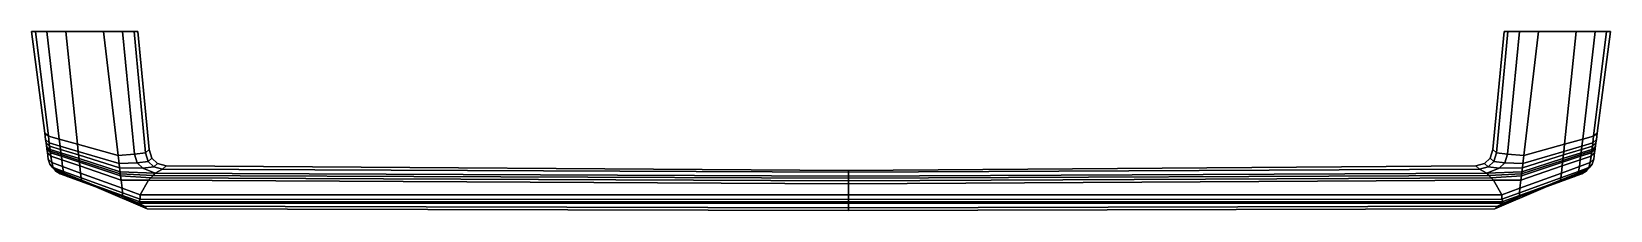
# Model space of a CAD drawing. Extents: x -119 to 119, y -27 to 0.
import ezdxf

# ---------------------------------------------------------------- set-up
doc = ezdxf.new("R2010")
doc.units = 0
doc.layers.add('METAL', color=80, linetype='CONTINUOUS')

msp = doc.modelspace()

# ---------------------------------------------------------------- meshes
at = {"layer": 'METAL'}
mesh = msp.add_polyface(dxfattribs=at)
corners = [(-113.83, 0, 0.11), (-113.83, 0, -5), (-116.71, 0, -4.4), (-116.71, 0, 0.11), (-108.14, 0, -5), (-105.94, -18.64, -5), (-112.07, -16.94, -5), (-113.83, 0, -5), (-105.8, -19.88, -5), (-111.96, -18.03, -5), (-114.82, -16.2, -4.4), (-116.71, 0, -4.4), (-116.47, -15.76, -2.6), (-118.43, 0, -2.6), (-117.01, -15.28, 0.11), (-119, 0, 0.11), (-114.63, -17.74, -4.4), (-114.57, -18.26, -4.4), (-116.21, -17.74, -2.6), (-116.28, -17.25, -2.6), (-116.75, -17.23, 0.11), (-116.81, -16.74, 0.11), (-114.7, -17.23, -4.4), (-116.34, -16.75, -2.6), (-116.88, -16.25, 0.11), (-116.15, -18.24, -2.6), (-116.08, -18.73, -2.6), (-116.62, -18.21, 0.11), (-116.69, -17.72, 0.11), (-116.18, -17.99, -2.6), (-116.72, -17.48, 0.11), (-114.54, -18.52, -4.4), (-111.9, -18.57, -5), (-113.83, 0, 5.22), (-116.71, 0, 4.62), (-112.07, -16.94, 5.22), (-105.94, -18.64, 5.22), (-108.14, 0, 5.22), (-113.83, 0, 5.22), (-111.96, -18.03, 5.22), (-105.8, -19.88, 5.22), (-114.82, -16.2, 4.62), (-116.71, 0, 4.62), (-116.47, -15.76, 2.82), (-118.43, 0, 2.82), (-114.63, -17.74, 4.62), (-116.28, -17.25, 2.82), (-116.21, -17.74, 2.82), (-114.57, -18.26, 4.62), (-114.7, -17.23, 4.62), (-116.34, -16.75, 2.82), (-116.15, -18.24, 2.82), (-116.08, -18.73, 2.82), (-114.54, -18.52, 4.62), (-116.18, -17.99, 2.82), (-114.51, -18.77, 4.62), (-111.9, -18.57, 5.22), (-108.14, 0, -5), (-108.14, 0, 0.11), (-108.14, 0, 5.22), (-119, 0, 0.11), (-118.43, 0, 2.82), (-118.43, 0, -2.6)]
mesh.append_faces([[corners[k] for k in face] for face in [(0, 1, 2, 3), (4, 5, 6, 7), (5, 8, 9, 6), (10, 11, 7, 6), (12, 13, 11, 10), (14, 15, 13, 12), (16, 17, 18, 19), (19, 18, 20, 21), (6, 9, 22, 10), (10, 22, 23, 12), (12, 23, 24, 14), (25, 26, 27, 28), (29, 25, 28, 30), (17, 31, 29, 18), (18, 29, 30, 20), (9, 32, 16, 22), (22, 16, 19, 23), (23, 19, 21, 24), (33, 0, 34, 34), (0, 3, 34, 34), (35, 36, 37, 38), (36, 35, 39, 40), (41, 35, 38, 42), (43, 41, 42, 44), (14, 43, 44, 15), (45, 46, 47, 48), (46, 21, 20, 47), (35, 41, 49, 39), (41, 43, 50, 49), (43, 14, 24, 50), (51, 28, 27, 52), (53, 54, 51, 55), (54, 30, 28, 51), (48, 47, 54, 53), (47, 20, 30, 54), (39, 49, 45, 56), (49, 50, 46, 45), (50, 24, 21, 46), (57, 1, 0, 58), (58, 0, 33, 59), (34, 3, 60, 61), (60, 3, 2, 62)]])
mesh = msp.add_polyface(dxfattribs=at)
corners = [(-103.54, 0, -2.6), (-101.79, -18.24, -2.6), (-103.45, -18.45, -4.4), (-105.27, 0, -4.4), (-105.26, -24.69, -4.41), (-105.31, -24.81, -3.66), (-111.35, -22.61, -3.66), (-111.43, -22.45, -4.41), (-102.77, -25.6, -3.85), (-102.83, -25.82, -3.17), (-105.27, -24.28, -4.85), (-111.52, -22.01, -4.85), (-105.35, -23.58, -5), (-111.61, -21.29, -5), (-102.62, -25.25, -4.26), (-102.63, -24.56, -4.4), (-105.94, -18.64, -5), (-108.14, 0, -5), (-102.21, -20.57, -4.21), (-100.34, -21.31, -3.75), (-105.65, -21.11, -5), (-105.72, -20.49, -5), (-111.81, -19.39, -5), (-111.84, -19.12, -5), (-105.61, -21.42, -5), (-111.72, -20.2, -5), (-105.5, -22.35, -5), (-101.36, -22.38, -4.39), (-103.06, -19.74, -4.4), (-105.8, -19.88, -5), (-111.78, -19.66, -5), (-105.57, -21.73, -5), (-101.02, -22.02, -4.18), (-111.9, -18.57, -5), (-103.54, 0, 2.82), (-105.27, 0, 4.62), (-103.45, -18.45, 4.62), (-101.79, -18.24, 2.82), (-105.26, -24.69, 4.63), (-111.43, -22.45, 4.63), (-111.35, -22.61, 3.89), (-105.31, -24.81, 3.89), (-102.77, -25.6, 4.07), (-102.83, -25.82, 3.39), (-105.27, -24.28, 5.07), (-111.52, -22.01, 5.07), (-105.35, -23.58, 5.22), (-111.61, -21.29, 5.22), (-102.62, -25.25, 4.49), (-102.63, -24.56, 4.62), (-105.94, -18.64, 5.22), (-108.14, 0, 5.22), (-102.21, -20.57, 4.44), (-105.72, -20.49, 5.22), (-105.65, -21.11, 5.22), (-100.34, -21.31, 3.98), (-111.81, -19.39, 5.22), (-105.61, -21.42, 5.22), (-111.84, -19.12, 5.22), (-111.9, -18.57, 5.22), (-105.8, -19.88, 5.22), (-111.96, -18.03, 5.22), (-105.5, -22.35, 5.22), (-111.72, -20.2, 5.22), (-101.36, -22.38, 4.61), (-103.06, -19.74, 4.62), (-105.57, -21.73, 5.22), (-111.78, -19.66, 5.22), (-101.02, -22.02, 4.4), (-103.54, 0, -2.6), (-105.27, 0, -4.4), (-105.27, 0, 0.11), (-103.54, 0, 0.11), (-105.27, 0, 4.62), (-103.54, 0, 2.82), (-108.14, 0, 0.11), (-108.14, 0, 5.22), (-108.14, 0, -5), (-102.97, 0, 0.11)]
mesh.append_faces([[corners[k] for k in face] for face in [(0, 1, 2, 3), (4, 5, 6, 7), (8, 9, 5, 4), (10, 4, 7, 11), (12, 10, 11, 13), (14, 8, 4, 10), (15, 14, 10, 12), (16, 17, 3, 2), (18, 19, 20, 21), (22, 23, 20, 24), (13, 25, 26, 12), (26, 27, 15, 12), (2, 28, 29, 16), (25, 30, 31, 26), (31, 32, 27, 26), (30, 22, 24, 31), (23, 33, 21, 20), (18, 21, 29, 28), (34, 35, 36, 37), (38, 39, 40, 41), (42, 38, 41, 43), (44, 45, 39, 38), (46, 47, 45, 44), (48, 44, 38, 42), (49, 46, 44, 48), (50, 36, 35, 51), (52, 53, 54, 55), (56, 57, 54, 58), (59, 53, 60, 61), (47, 46, 62, 63), (62, 46, 49, 64), (36, 50, 60, 65), (63, 62, 66, 67), (66, 62, 64, 68), (67, 66, 57, 56), (58, 54, 53, 59), (52, 65, 60, 53), (69, 70, 71, 72), (71, 73, 74, 72), (73, 71, 75, 76), (75, 71, 70, 77), (69, 72, 78, 78)]])
mesh = msp.add_polyface(dxfattribs=at)
corners = [(-105.31, -24.81, -3.66), (-102.83, -25.82, -3.17), (-101.98, -26.29, -1.94), (-101.56, -26.68, 0.11), (-102.97, 0, 0.11), (-101.24, -17.74, 0.11), (-101.79, -18.24, -2.6), (-103.54, 0, -2.6), (4.22, -25.84, -3.06), (4.22, -26.53, -1.84), (-102.77, -25.6, -3.85), (4.22, -25.63, -3.75), (-102.62, -25.25, -4.26), (4.22, -25.28, -4.16), (-102.63, -24.56, -4.4), (4.22, -24.59, -4.3), (-101.36, -22.38, -4.39), (4.22, -22.94, -4.3), (4.22, -21.75, -3.45), (-100.34, -21.31, -3.75), (-99.26, -20.73, -2.58), (4.22, -21.15, -2.5), (-98.72, -20.23, 0.11), (4.22, -20.89, 0.11), (4.22, -26.91, 0.11), (-100.02, -19.87, 0.11), (-100.56, -20.36, -2.59), (-101.4, -19.53, -2.59), (-102.21, -20.57, -4.21), (-103.06, -19.74, -4.4), (-103.45, -18.45, -4.4), (-100.86, -19.04, 0.11), (-101.02, -22.02, -4.18), (4.22, -22.44, -4.19), (-100.68, -21.66, -3.96), (4.22, -22.04, -3.91), (-105.61, -21.42, -5), (-105.57, -21.73, -5), (-105.65, -21.11, -5), (-101.98, -26.29, 2.16), (-102.83, -25.82, 3.39), (-105.31, -24.81, 3.89), (-103.54, 0, 2.82), (-101.79, -18.24, 2.82), (4.22, -26.53, 2.07), (4.22, -25.84, 3.29), (-102.77, -25.6, 4.07), (4.22, -25.63, 3.97), (-102.62, -25.25, 4.49), (4.22, -25.28, 4.39), (-102.63, -24.56, 4.62), (4.22, -24.59, 4.52), (-101.36, -22.38, 4.61), (4.22, -22.94, 4.52), (-99.26, -20.73, 2.8), (-100.34, -21.31, 3.98), (4.22, -21.75, 3.68), (4.22, -21.15, 2.73), (-100.56, -20.36, 2.81), (-101.4, -19.53, 2.82), (-103.06, -19.74, 4.62), (-102.21, -20.57, 4.44), (-103.45, -18.45, 4.62), (-101.02, -22.02, 4.4), (4.22, -22.44, 4.41), (-100.68, -21.66, 4.19), (4.22, -22.04, 4.13), (-105.61, -21.42, 5.22), (-105.57, -21.73, 5.22), (-105.65, -21.11, 5.22), (-103.54, 0, 0.11), (-103.54, 0, 2.82), (-102.97, 0, 0.11)]
mesh.append_faces([[corners[k] for k in face] for face in [(0, 1, 2, 3), (4, 5, 6, 7), (2, 1, 8, 9), (8, 1, 10, 11), (11, 10, 12, 13), (13, 12, 14, 15), (15, 14, 16, 17), (18, 19, 20, 21), (21, 20, 22, 23), (3, 2, 9, 24), (25, 22, 20, 26), (27, 26, 28, 29), (6, 27, 29, 30), (31, 25, 26, 27), (5, 31, 27, 6), (20, 19, 28, 26), (17, 16, 32, 33), (33, 32, 34, 35), (35, 34, 19, 18), (36, 34, 32, 37), (38, 19, 34, 36), (39, 40, 41, 3), (4, 42, 43, 5), (39, 44, 45, 40), (46, 40, 45, 47), (48, 46, 47, 49), (50, 48, 49, 51), (52, 50, 51, 53), (54, 55, 56, 57), (3, 24, 44, 39), (25, 58, 54, 22), (59, 60, 61, 58), (43, 62, 60, 59), (31, 59, 58, 25), (5, 43, 59, 31), (54, 58, 61, 55), (63, 52, 53, 64), (65, 63, 64, 66), (55, 65, 66, 56), (67, 68, 63, 65), (69, 67, 65, 55), (70, 71, 72, 72)]])
mesh = msp.add_polyface(dxfattribs=at)
corners = [(102.17, -26.29, -1.94), (103.02, -25.82, -3.17), (105.5, -24.81, -3.66), (101.76, -26.68, 0.11), (103.17, 0, 0.11), (103.73, 0, -2.6), (101.98, -18.24, -2.6), (101.43, -17.74, 0.11), (4.22, -26.53, -1.84), (4.22, -25.84, -3.06), (4.22, -25.63, -3.75), (102.96, -25.6, -3.85), (4.22, -25.28, -4.16), (102.81, -25.25, -4.26), (4.22, -24.59, -4.3), (102.82, -24.56, -4.4), (4.22, -22.94, -4.3), (101.55, -22.38, -4.39), (4.22, -21.75, -3.45), (4.22, -21.15, -2.5), (99.46, -20.73, -2.58), (100.53, -21.31, -3.75), (4.22, -20.89, 0.11), (98.91, -20.23, 0.11), (4.22, -26.91, 0.11), (100.21, -19.87, 0.11), (100.75, -20.36, -2.59), (101.59, -19.53, -2.59), (103.25, -19.74, -4.4), (102.4, -20.57, -4.21), (103.64, -18.45, -4.4), (101.05, -19.04, 0.11), (4.22, -22.44, -4.19), (101.21, -22.02, -4.18), (4.22, -22.04, -3.91), (100.87, -21.66, -3.96), (105.84, -21.11, -5), (105.8, -21.42, -5), (105.5, -24.81, 3.89), (103.02, -25.82, 3.39), (102.17, -26.29, 2.16), (101.98, -18.24, 2.82), (103.73, 0, 2.82), (4.22, -25.84, 3.29), (4.22, -26.53, 2.07), (102.96, -25.6, 4.07), (4.22, -25.63, 3.97), (102.81, -25.25, 4.49), (4.22, -25.28, 4.39), (102.82, -24.56, 4.62), (4.22, -24.59, 4.52), (101.55, -22.38, 4.61), (4.22, -22.94, 4.52), (99.46, -20.73, 2.8), (4.22, -21.15, 2.73), (4.22, -21.75, 3.68), (100.53, -21.31, 3.98), (100.75, -20.36, 2.81), (101.59, -19.53, 2.82), (102.4, -20.57, 4.44), (103.25, -19.74, 4.62), (103.64, -18.45, 4.62), (101.21, -22.02, 4.4), (4.22, -22.44, 4.41), (100.87, -21.66, 4.19), (4.22, -22.04, 4.13), (105.8, -21.42, 5.22), (105.76, -21.73, 5.22), (105.84, -21.11, 5.22), (-98.72, -20.23, 0.11), (-99.26, -20.73, 2.8)]
mesh.append_faces([[corners[k] for k in face] for face in [(0, 1, 2, 3), (4, 5, 6, 7), (0, 8, 9, 1), (9, 10, 11, 1), (10, 12, 13, 11), (12, 14, 15, 13), (14, 16, 17, 15), (18, 19, 20, 21), (19, 22, 23, 20), (3, 24, 8, 0), (25, 26, 20, 23), (27, 28, 29, 26), (6, 30, 28, 27), (31, 27, 26, 25), (7, 6, 27, 31), (20, 26, 29, 21), (16, 32, 33, 17), (32, 34, 35, 33), (34, 18, 21, 35), (36, 37, 35, 21), (38, 39, 40, 3), (4, 7, 41, 42), (40, 39, 43, 44), (45, 46, 43, 39), (47, 48, 46, 45), (49, 50, 48, 47), (51, 52, 50, 49), (53, 54, 55, 56), (23, 22, 54, 53), (3, 40, 44, 24), (25, 23, 53, 57), (58, 57, 59, 60), (41, 58, 60, 61), (31, 25, 57, 58), (7, 31, 58, 41), (53, 56, 59, 57), (62, 63, 52, 51), (64, 65, 63, 62), (56, 55, 65, 64), (66, 64, 62, 67), (68, 56, 64, 66), (69, 70, 54, 22)]])
mesh = msp.add_polyface(dxfattribs=at)
corners = [(103.73, 0, -2.6), (105.46, 0, -4.4), (103.64, -18.45, -4.4), (101.98, -18.24, -2.6), (105.45, -24.69, -4.41), (111.62, -22.45, -4.41), (111.54, -22.61, -3.66), (105.5, -24.81, -3.66), (102.96, -25.6, -3.85), (103.02, -25.82, -3.17), (105.47, -24.28, -4.85), (111.71, -22.01, -4.85), (105.54, -23.58, -5), (111.8, -21.29, -5), (102.81, -25.25, -4.26), (102.82, -24.56, -4.4), (106.14, -18.64, -5), (108.33, 0, -5), (102.4, -20.57, -4.21), (105.91, -20.49, -5), (105.84, -21.11, -5), (100.53, -21.31, -3.75), (112, -19.39, -5), (105.8, -21.42, -5), (112.03, -19.12, -5), (105.69, -22.35, -5), (111.91, -20.2, -5), (101.55, -22.38, -4.39), (105.99, -19.88, -5), (103.25, -19.74, -4.4), (105.76, -21.73, -5), (111.97, -19.66, -5), (101.21, -22.02, -4.18), (100.87, -21.66, -3.96), (103.73, 0, 2.82), (101.98, -18.24, 2.82), (103.64, -18.45, 4.62), (105.46, 0, 4.62), (105.45, -24.69, 4.63), (105.5, -24.81, 3.89), (111.54, -22.61, 3.89), (111.62, -22.45, 4.63), (102.96, -25.6, 4.07), (103.02, -25.82, 3.39), (105.47, -24.28, 5.07), (111.71, -22.01, 5.07), (105.54, -23.58, 5.22), (111.8, -21.29, 5.22), (102.81, -25.25, 4.49), (102.82, -24.56, 4.62), (106.14, -18.64, 5.22), (108.33, 0, 5.22), (102.4, -20.57, 4.44), (100.53, -21.31, 3.98), (105.84, -21.11, 5.22), (105.91, -20.49, 5.22), (112, -19.39, 5.22), (112.03, -19.12, 5.22), (105.8, -21.42, 5.22), (111.91, -20.2, 5.22), (105.69, -22.35, 5.22), (101.55, -22.38, 4.61), (103.25, -19.74, 4.62), (105.99, -19.88, 5.22), (111.97, -19.66, 5.22), (105.76, -21.73, 5.22), (101.21, -22.02, 4.4), (112.09, -18.57, 5.22), (103.73, 0, -2.6), (103.73, 0, 0.11), (105.46, 0, 0.11), (105.46, 0, -4.4), (103.73, 0, 2.82), (105.46, 0, 4.62), (108.33, 0, 5.22), (108.33, 0, 0.11), (108.33, 0, -5), (103.17, 0, 0.11)]
mesh.append_faces([[corners[k] for k in face] for face in [(0, 1, 2, 3), (4, 5, 6, 7), (8, 4, 7, 9), (10, 11, 5, 4), (12, 13, 11, 10), (14, 10, 4, 8), (15, 12, 10, 14), (16, 2, 1, 17), (18, 19, 20, 21), (22, 23, 20, 24), (13, 12, 25, 26), (25, 12, 15, 27), (2, 16, 28, 29), (26, 25, 30, 31), (30, 25, 27, 32), (31, 30, 23, 22), (23, 30, 32, 33), (18, 29, 28, 19), (34, 35, 36, 37), (38, 39, 40, 41), (42, 43, 39, 38), (44, 38, 41, 45), (46, 44, 45, 47), (48, 42, 38, 44), (49, 48, 44, 46), (50, 51, 37, 36), (52, 53, 54, 55), (56, 57, 54, 58), (47, 59, 60, 46), (60, 61, 49, 46), (36, 62, 63, 50), (59, 64, 65, 60), (65, 66, 61, 60), (64, 56, 58, 65), (57, 67, 55, 54), (52, 55, 63, 62), (68, 69, 70, 71), (70, 69, 72, 73), (73, 74, 75, 70), (75, 76, 71, 70), (68, 77, 69, 69), (69, 77, 72, 72)]])
mesh = msp.add_polyface(dxfattribs=at)
corners = [(114.02, 0, 0.11), (116.9, 0, 0.11), (116.9, 0, -4.4), (114.02, 0, -5), (108.33, 0, -5), (114.02, 0, -5), (112.26, -16.94, -5), (106.14, -18.64, -5), (112.15, -18.03, -5), (105.99, -19.88, -5), (115.01, -16.2, -4.4), (116.9, 0, -4.4), (116.66, -15.76, -2.6), (118.62, 0, -2.6), (117.2, -15.28, 0.11), (119.19, 0, 0.11), (114.83, -17.74, -4.4), (116.47, -17.25, -2.6), (116.4, -17.74, -2.6), (114.76, -18.26, -4.4), (117.01, -16.74, 0.11), (116.94, -17.23, 0.11), (114.89, -17.23, -4.4), (116.53, -16.75, -2.6), (117.07, -16.25, 0.11), (116.34, -18.24, -2.6), (116.88, -17.72, 0.11), (116.81, -18.21, 0.11), (116.28, -18.73, -2.6), (114.73, -18.52, -4.4), (116.37, -17.99, -2.6), (114.7, -18.77, -4.4), (116.91, -17.48, 0.11), (112.09, -18.57, -5), (116.9, 0, 4.62), (114.02, 0, 5.22), (108.33, 0, 5.22), (106.14, -18.64, 5.22), (112.26, -16.94, 5.22), (114.02, 0, 5.22), (105.99, -19.88, 5.22), (112.15, -18.03, 5.22), (115.01, -16.2, 4.62), (116.9, 0, 4.62), (116.66, -15.76, 2.82), (118.62, 0, 2.82), (112.09, -18.57, 5.22), (112.03, -19.12, 5.22), (114.76, -18.26, 4.62), (114.83, -17.74, 4.62), (116.4, -17.74, 2.82), (116.47, -17.25, 2.82), (114.89, -17.23, 4.62), (116.53, -16.75, 2.82), (116.34, -18.24, 2.82), (116.28, -18.73, 2.82), (114.73, -18.52, 4.62), (114.7, -18.77, 4.62), (116.37, -17.99, 2.82), (108.33, 0, -5), (108.33, 0, 0.11), (108.33, 0, 5.22), (118.62, 0, 2.82), (119.19, 0, 0.11), (118.62, 0, -2.6)]
mesh.append_faces([[corners[k] for k in face] for face in [(0, 1, 2, 3), (4, 5, 6, 7), (7, 6, 8, 9), (10, 6, 5, 11), (12, 10, 11, 13), (14, 12, 13, 15), (16, 17, 18, 19), (17, 20, 21, 18), (6, 10, 22, 8), (10, 12, 23, 22), (12, 14, 24, 23), (25, 26, 27, 28), (29, 30, 25, 31), (30, 32, 26, 25), (19, 18, 30, 29), (18, 21, 32, 30), (8, 22, 16, 33), (22, 23, 17, 16), (23, 24, 20, 17), (34, 1, 0, 35), (36, 37, 38, 39), (37, 40, 41, 38), (42, 43, 39, 38), (44, 45, 43, 42), (14, 15, 45, 44), (46, 47, 48, 49), (49, 48, 50, 51), (51, 50, 21, 20), (38, 41, 52, 42), (42, 52, 53, 44), (44, 53, 24, 14), (54, 55, 27, 26), (56, 57, 54, 58), (58, 54, 26, 32), (48, 56, 58, 50), (50, 58, 32, 21), (41, 46, 49, 52), (52, 49, 51, 53), (53, 51, 20, 24), (59, 60, 0, 3), (60, 61, 35, 0), (34, 62, 63, 1), (63, 64, 2, 1)]])
mesh = msp.add_polyface(dxfattribs=at)
corners = [(-113.58, -21.8, -3.17), (-111.35, -22.61, -3.66), (-105.31, -24.81, -3.66), (-115.1, -20.9, 0.11), (-101.56, -26.68, 0.11), (-114.68, -21.4, -1.94), (-111.72, -20.2, -5), (-111.61, -21.29, -5), (-114.33, -20.31, -4.4), (-114.45, -19.29, -4.4), (-115.96, -19.72, -2.6), (-116.08, -18.73, -2.6), (-116.49, -19.19, 0.11), (-116.62, -18.21, 0.11), (-113.93, -21.54, -3.85), (-115.32, -21.03, -2.3), (-111.43, -22.45, -4.41), (-115.8, -20.51, 0.11), (-114.17, -21.04, -4.26), (-115.74, -20.47, -2.52), (-111.52, -22.01, -4.85), (-116.26, -19.94, 0.11), (-111.9, -18.57, -5), (-111.84, -19.12, -5), (-114.57, -18.26, -4.4), (-114.63, -17.74, -4.4), (-111.96, -18.03, -5), (-105.8, -19.88, -5), (-105.72, -20.49, -5), (-111.78, -19.66, -5), (-114.51, -18.77, -4.4), (-116.15, -18.24, -2.6), (-111.81, -19.39, -5), (-114.54, -18.52, -4.4), (-116.18, -17.99, -2.6), (-105.31, -24.81, 3.89), (-113.58, -21.8, 3.39), (-111.35, -22.61, 3.89), (-114.68, -21.4, 2.16), (-111.72, -20.2, 5.22), (-114.45, -19.29, 4.62), (-114.33, -20.31, 4.62), (-111.61, -21.29, 5.22), (-116.08, -18.73, 2.82), (-115.96, -19.72, 2.82), (-113.93, -21.54, 4.07), (-115.32, -21.03, 2.53), (-111.43, -22.45, 4.63), (-114.17, -21.04, 4.49), (-115.74, -20.47, 2.75), (-111.52, -22.01, 5.07), (-111.9, -18.57, 5.22), (-114.63, -17.74, 4.62), (-114.57, -18.26, 4.62), (-111.84, -19.12, 5.22), (-111.78, -19.66, 5.22), (-114.51, -18.77, 4.62), (-116.15, -18.24, 2.82), (-111.81, -19.39, 5.22), (-114.54, -18.52, 4.62)]
mesh.append_faces([[corners[k] for k in face] for face in [(0, 1, 2, 3), (2, 4, 3, 3), (5, 0, 3, 3), (6, 7, 8, 9), (9, 8, 10, 11), (11, 10, 12, 13), (14, 0, 5, 15), (16, 1, 0, 14), (15, 5, 3, 17), (18, 14, 15, 19), (8, 18, 19, 10), (20, 16, 14, 18), (7, 20, 18, 8), (19, 15, 17, 21), (10, 19, 21, 12), (22, 23, 24, 25), (22, 26, 27, 28), (29, 6, 9, 30), (30, 9, 11, 31), (32, 29, 30, 33), (33, 30, 31, 34), (23, 32, 33, 24), (3, 4, 35, 36), (35, 37, 36, 36), (38, 3, 36, 36), (39, 40, 41, 42), (40, 43, 44, 41), (43, 13, 12, 44), (45, 46, 38, 36), (47, 45, 36, 37), (46, 17, 3, 38), (48, 49, 46, 45), (41, 44, 49, 48), (50, 48, 45, 47), (42, 41, 48, 50), (49, 21, 17, 46), (44, 12, 21, 49), (51, 52, 53, 54), (55, 56, 40, 39), (56, 57, 43, 40), (58, 59, 56, 55), (54, 53, 59, 58)]])
mesh = msp.add_polyface(dxfattribs=at)
corners = [(115.29, -20.9, 0.11), (101.76, -26.68, 0.11), (105.5, -24.81, -3.66), (113.77, -21.8, -3.17), (111.54, -22.61, -3.66), (114.87, -21.4, -1.94), (111.91, -20.2, -5), (114.64, -19.29, -4.4), (114.52, -20.31, -4.4), (111.8, -21.29, -5), (116.28, -18.73, -2.6), (116.15, -19.72, -2.6), (116.81, -18.21, 0.11), (116.68, -19.19, 0.11), (114.12, -21.54, -3.85), (115.51, -21.03, -2.3), (111.62, -22.45, -4.41), (115.99, -20.51, 0.11), (114.37, -21.04, -4.26), (115.93, -20.47, -2.52), (111.71, -22.01, -4.85), (116.45, -19.94, 0.11), (112.09, -18.57, -5), (114.83, -17.74, -4.4), (114.76, -18.26, -4.4), (112.03, -19.12, -5), (105.91, -20.49, -5), (105.99, -19.88, -5), (112.15, -18.03, -5), (111.97, -19.66, -5), (114.7, -18.77, -4.4), (116.34, -18.24, -2.6), (112, -19.39, -5), (114.73, -18.52, -4.4), (105.84, -21.11, -5), (113.77, -21.8, 3.39), (111.54, -22.61, 3.89), (105.5, -24.81, 3.89), (114.87, -21.4, 2.16), (111.91, -20.2, 5.22), (111.8, -21.29, 5.22), (114.52, -20.31, 4.62), (114.64, -19.29, 4.62), (116.15, -19.72, 2.82), (116.28, -18.73, 2.82), (114.12, -21.54, 4.07), (115.51, -21.03, 2.53), (111.62, -22.45, 4.63), (114.37, -21.04, 4.49), (115.93, -20.47, 2.75), (111.71, -22.01, 5.07), (112.09, -18.57, 5.22), (112.15, -18.03, 5.22), (105.99, -19.88, 5.22), (105.91, -20.49, 5.22), (111.97, -19.66, 5.22), (114.7, -18.77, 4.62), (116.34, -18.24, 2.82), (112, -19.39, 5.22), (114.73, -18.52, 4.62), (112.03, -19.12, 5.22), (114.76, -18.26, 4.62)]
mesh.append_faces([[corners[k] for k in face] for face in [(0, 1, 2, 3), (2, 4, 3, 3), (5, 0, 3, 3), (6, 7, 8, 9), (7, 10, 11, 8), (10, 12, 13, 11), (14, 15, 5, 3), (16, 14, 3, 4), (15, 17, 0, 5), (18, 19, 15, 14), (8, 11, 19, 18), (20, 18, 14, 16), (9, 8, 18, 20), (19, 21, 17, 15), (11, 13, 21, 19), (22, 23, 24, 25), (22, 26, 27, 28), (29, 30, 7, 6), (30, 31, 10, 7), (32, 33, 30, 29), (25, 24, 33, 32), (25, 34, 26, 22), (35, 36, 37, 0), (37, 1, 0, 0), (38, 35, 0, 0), (39, 40, 41, 42), (42, 41, 43, 44), (44, 43, 13, 12), (45, 35, 38, 46), (47, 36, 35, 45), (46, 38, 0, 17), (48, 45, 46, 49), (41, 48, 49, 43), (50, 47, 45, 48), (40, 50, 48, 41), (49, 46, 17, 21), (43, 49, 21, 13), (51, 52, 53, 54), (55, 39, 42, 56), (56, 42, 44, 57), (58, 55, 56, 59), (60, 58, 59, 61)]])

doc.saveas('drawing.dxf')
